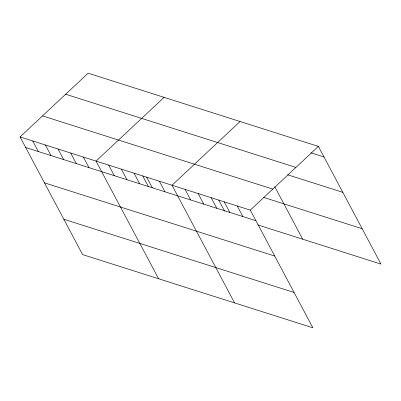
<?xml version="1.0" encoding="UTF-8"?>
<svg xmlns="http://www.w3.org/2000/svg" width="401" height="401" viewBox="0 0 401 401"><rect width="100%" height="100%" fill="white"/><g stroke="black" fill="none" stroke-linecap="round" stroke-linejoin="round"><path stroke-width="0.6" d="M20.05 136.931L250.304 210.129L312.875 327.802L82.616 254.6L20.05 136.931L88.125 73.198L318.384 146.4L380.95 264.069L257.763 224.906M164.109 97.353L96.034 161.087L158.601 278.76M240.094 121.508L172.019 185.242L234.585 302.915M250.304 210.129L318.384 146.4M310.96 152.831L324.008 156.976M65.659 94.23L295.918 167.428M287.642 174.786L342.8 192.32M42.516 115.899L272.77 189.097M263.723 197.437L362.158 228.73M25.674 147.508L255.933 220.71M44.466 182.851L274.72 256.054M63.829 219.262L294.083 292.464M274.78 186.741L302.665 239.181M237.257 205.984L242.886 216.565M224.209 201.833L229.838 212.415M218.751 200.119L224.625 211.162M211.162 197.688L216.786 208.269M198.114 193.538L203.738 204.119M185.067 189.392L190.691 199.969M159.352 181.217L164.981 191.798M146.691 177.192L152.315 187.768M142.766 175.959L148.345 186.45M134.024 173.162L139.653 183.743M121.363 169.137L126.987 179.718M108.696 165.112L114.325 175.693M83.368 157.062L88.997 167.638M70.706 153.032L76.33 163.613M58.04 149.007L63.669 159.588M45.378 144.982L51.002 155.563M32.712 140.957L38.341 151.538"/></g></svg>
